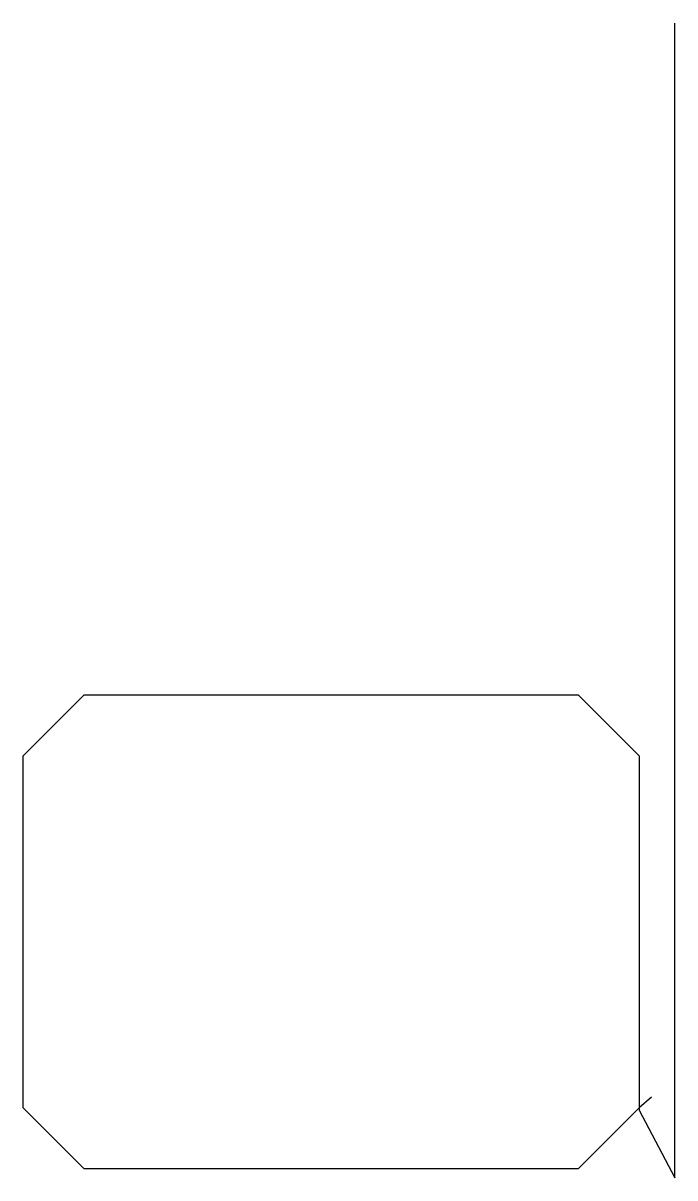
# Model space of a CAD drawing. Header units: metres. Extents: x 19 to 1407, y 0 to 2460.
import ezdxf

# ---------------------------------------------------------------- set-up
doc = ezdxf.new("R2010")
doc.units = ezdxf.units.M

msp = doc.modelspace()

# ---------------------------------------------------------------- linework, layer by layer
at = {"layer": 'TOOL_0'}
for p, q in [((1407.107, 2459), (1407.107, 2460)), ((1407.107, 1), (1407.107, 2459)), ((19, 899.001), (149, 1029.001)), ((149, 1029.001), (1201, 1029.001)), ((1201, 1029.001), (1331, 899.001)), ((19, 149.001), (19, 899.001)), ((1331, 899.001), (1331, 149.001)), ((1356.967, 172.288), (1331, 149.001)), ((149, 19.001), (19, 149.001)), ((1331, 149.001), (1201, 19.001)), ((1331, 149.001), (1330.788, 144.008)), ((1330.788, 144.008), (1407.107, 0)), ((1201, 19.001), (149, 19.001)), ((1407.107, 0), (1407.107, 1)), ((1407.107, 1), (1407.107, 0)), ((1407.107, 0), (1407.107, 1)), ((1407.107, 0), (1407.107, 0))]:
    msp.add_line(p, q, dxfattribs=at)

doc.saveas('drawing.dxf')
